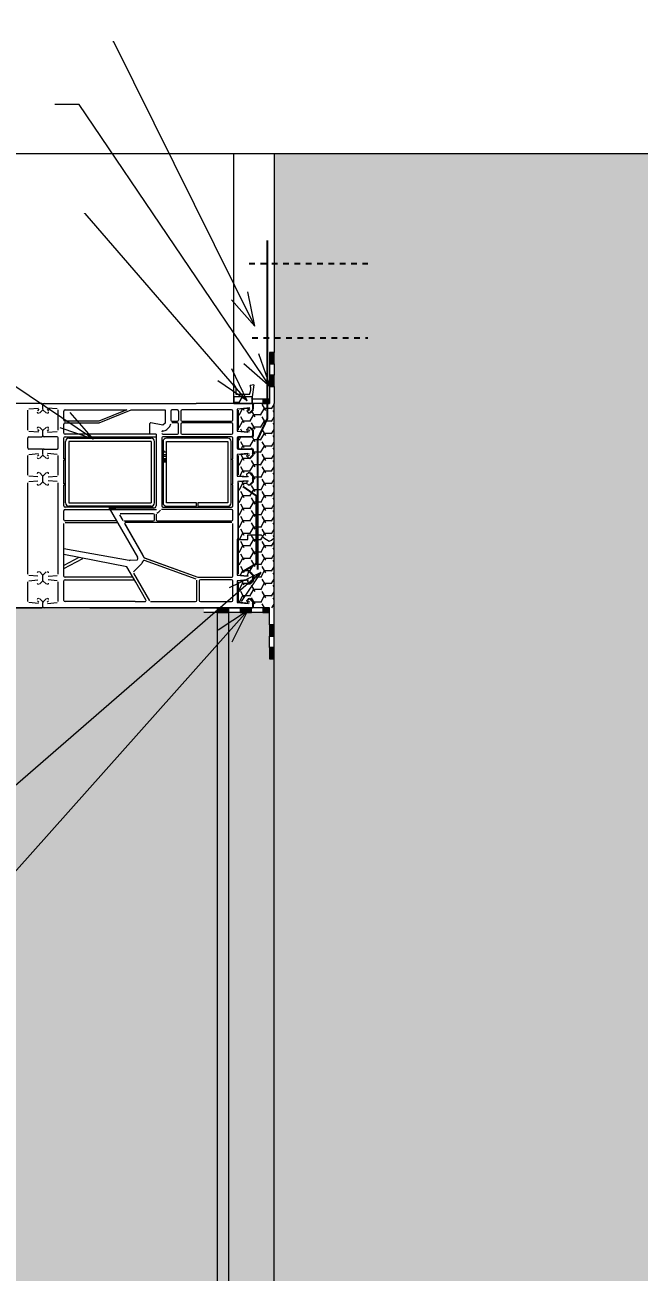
# Model space of a CAD drawing. Header units: millimetres. Extents: x 3755 to 11066, y 2401 to 4339.
# Drawn here: x 4443 to 4714, y 3159 to 3708 of the extents above; entities that cross this region are included whole.
import ezdxf

# ---------------------------------------------------------------- set-up
doc = ezdxf.new("R2010")
doc.units = ezdxf.units.MM
doc.linetypes.add('3_Čárkovaná 2_5mm', pattern=[5, 2.5, -2.5])
for name, color, linetype, lineweight in [('A-DETL', 90, 'Continuous', 18), ('A-DETL-GENF', 92, 'Continuous', 18), ('A-DETL-THIN', 151, 'Continuous', 18), ('G-ANNO-TEXT', 231, 'Continuous', 9)]:
    doc.layers.add(name, color=color, linetype=linetype, lineweight=lineweight)
doc.styles.add('Tahoma_B', font='tahomabd.ttf', dxfattribs={"width": 0.7, "height": 10})
pattern_1 = [(0, (0, 0), (5, 5), [0.5, -4.5]), (0, (2.5, 2.5), (5, 5), [0.5, -4.5])]
pattern_2 = [(0, (0, 0), (4.763, 2.75), [3.175, -6.35]), (120, (0, 0), (-4.7630699, 2.749879), [3.175, -6.35]), (60, (0, 0), (-0.0005699, 5.499013), [0, -6.35, 3.175, 0])]

# ---------------------------------------------------------------- blocks, each defined once
blk = doc.blocks.new('BP_HYDROIZOLACE NOVÁ 2 - Geotextilie 1_1-2100783-Okno _ Ostění _ Rozčiřovací')
at = {"layer": 'A-DETL-GENF'}
for points in [[(2, 0), (5, 0), (5, 2), (2, 2)], [(10, 0), (15, 0), (15, 2), (10, 2)], [(20, 0), (25, 0), (25, 2), (20, 2)]]:
    blk.add_hatch(color=256, dxfattribs=at).paths.add_polyline_path(points)
for p, q in [((5, 2), (2, 2)), ((2, 0), (5, 0)), ((5, 2), (10, 2)), ((5, 0), (5, 2)), ((5, 0), (10, 0)), ((15, 2), (10, 2)), ((10, 2), (10, 0)), ((15, 2), (20, 2)), ((15, 0), (15, 2)), ((15, 0), (20, 0)), ((25, 2), (20, 2)), ((20, 2), (20, 0)), ((20, 0), (25, 0)), ((25, 2), (30.91, 2)), ((25, 0), (25, 2)), ((25, 0), (30.91, 0)), ((10, 0), (15, 0))]:
    blk.add_line(p, q, dxfattribs=at)
blk = doc.blocks.new('BP_HYDROIZOLACE NOVÁ 2 - Geotextilie 1_1-2097918-Okno _ Ostění _ Rozčiřovací')
at = {"layer": 'A-DETL-GENF'}
for points in [[(0, 0), (5, 0), (5, 2), (0, 2)], [(10, 0), (15, 0), (15, 2), (10, 2)]]:
    blk.add_hatch(color=256, dxfattribs=at).paths.add_polyline_path(points)
for p, q in [((5, 2), (0, 2)), ((0, 2), (0, 0)), ((0, 0), (5, 0)), ((5, 2), (10, 2)), ((5, 0), (5, 2)), ((5, 0), (10, 0)), ((15, 2), (10, 2)), ((10, 2), (10, 0)), ((15, 2), (22.5, 2)), ((15, 0), (15, 2)), ((15, 0), (22.5, 0)), ((10, 0), (15, 0))]:
    blk.add_line(p, q, dxfattribs=at)
blk = doc.blocks.new('BP_HYDROIZOLACE NOVÁ 2 - Geotextilie 1_1-2208056-Okno _ Ostění _ Rozčiřovací')
at = {"layer": 'A-DETL-GENF'}
blk.add_hatch(color=256, dxfattribs=at).paths.add_polyline_path([(2, 0), (2, -2), (5, -2), (5, 0)])
for p, q in [((5, 0), (2, 0)), ((5, 0), (9.7, 0)), ((5, -2), (5, 0)), ((2, -2), (5, -2)), ((5, -2), (9.7, -2))]:
    blk.add_line(p, q, dxfattribs=at)
blk = doc.blocks.new('BP_HYDROIZOLACE NOVÁ 2 - Geotextilie 1_1-2207640-Okno _ Ostění _ Rozčiřovací')
at = {"layer": 'A-DETL-GENF'}
for points in [[(0, 0), (0, -2), (5, -2), (5, 0)], [(10, 0), (10, -2), (15, -2), (15, 0)]]:
    blk.add_hatch(color=256, dxfattribs=at).paths.add_polyline_path(points)
for p, q in [((5, 0), (0, 0)), ((0, 0), (0, -2)), ((5, 0), (10, 0)), ((5, -2), (5, 0)), ((15, 0), (10, 0)), ((10, 0), (10, -2)), ((15, 0), (22.5, 0)), ((15, -2), (15, 0)), ((0, -2), (5, -2)), ((5, -2), (10, -2)), ((10, -2), (15, -2)), ((15, -2), (22.5, -2))]:
    blk.add_line(p, q, dxfattribs=at)

msp = doc.modelspace()

# ---------------------------------------------------------------- hatches: boundary and pattern name
at = {"layer": 'A-DETL-GENF'}
h = msp.add_hatch(dxfattribs=at)
h.set_pattern_fill('FP_1', style=0, pattern_type=2)
h.set_pattern_definition([(45, (0, 0), (-8.838835, 8.838835), []), (45, (3.75, 0), (-8.838835, 8.838835), []), (45, (10.7, 0), (-8.838835, 8.838835), [5, -2.5, 0.5, -2.5])])
h.paths.add_polyline_path([(4802.96, 2838.11), (4802.96, 3651.31), (4552.96, 3651.31), (4552.96, 2838.11), (4688.31, 2838.11)])
h.paths.add_polyline_path([(4687.02, 2957.82), (4685.72, 2957.99), (4684.52, 2958.49), (4683.48, 2959.29), (4682.69, 2960.32), (4682.19, 2961.53), (4682.02, 2962.82), (4682.19, 2964.12), (4682.69, 2965.32), (4683.49, 2966.36), (4684.52, 2967.15), (4685.73, 2967.65), (4687.02, 2967.82), (4688.32, 2967.65), (4689.52, 2967.15), (4690.56, 2966.35), (4691.35, 2965.32), (4691.85, 2964.11), (4692.02, 2962.82), (4691.85, 2961.52), (4691.35, 2960.32), (4690.55, 2959.28), (4689.52, 2958.49), (4688.31, 2957.99)])
h = msp.add_hatch(dxfattribs=at)
h.set_pattern_fill('FP_4', color=1, style=0, pattern_type=2)
h.set_pattern_definition(pattern_2)
h.paths.add_polyline_path([(4535.26, 3541.3), (4543.26, 3541.3), (4543.26, 3544.3), (4535.26, 3544.3), (4535.26, 3542.19)])
h = msp.add_hatch(dxfattribs=at)
h.set_pattern_fill('FP_4', color=1, style=0, pattern_type=2)
h.set_pattern_definition(pattern_2)
h.paths.add_polyline_path([(4550.76, 3480.64), (4551.82, 3481.09), (4552.96, 3482.23), (4552.96, 3541.31), (4543.46, 3541.31), (4543.46, 3538.61), (4541.96, 3537.11), (4540.97, 3538.1), (4542.25, 3539.38), (4536.76, 3538.9), (4536.76, 3529.12), (4541.43, 3528.71), (4541.01, 3529.88), (4541.96, 3530.91), (4543.46, 3529.41), (4543.44, 3527.08), (4543.31, 3526.86), (4543.09, 3526.73), (4542.96, 3526.71), (4537.26, 3526.71), (4536.91, 3526.56), (4536.78, 3526.34), (4536.76, 3526.21), (4536.76, 3521.81), (4536.91, 3521.46), (4537.26, 3521.31), (4543.09, 3521.29), (4543.31, 3521.16), (4543.44, 3520.94), (4543.46, 3520.81), (4543.46, 3518.61), (4541.96, 3517.11), (4541.02, 3518.15), (4541.44, 3519.31), (4536.76, 3518.9), (4536.76, 3509.39), (4541.13, 3509.01), (4540.96, 3510.38), (4541.93, 3510.94), (4543.46, 3509.41), (4543.46, 3506.91), (4541.96, 3505.41), (4540.96, 3505.91), (4541.21, 3507.32), (4536.96, 3506.95), (4536.96, 3481.51), (4541.46, 3481.51), (4541.46, 3483.51), (4547.21, 3483.51), (4548.49, 3482.23)])
h = msp.add_hatch(dxfattribs=at)
h.set_pattern_fill('FP_4', color=1, style=0, pattern_type=2)
h.set_pattern_definition(pattern_2)
h.paths.add_polyline_path([(4550.96, 3451.31), (4552.96, 3451.31), (4552.96, 3482.23), (4551.82, 3481.09), (4550.76, 3480.64), (4548.49, 3482.23), (4547.21, 3483.51), (4541.46, 3483.51), (4541.46, 3481.51), (4536.76, 3481.51), (4536.76, 3465.69), (4541.13, 3465.31), (4541.86, 3467.31), (4543.46, 3465.71), (4543.46, 3463.21), (4541.96, 3461.71), (4541.13, 3463.61), (4536.76, 3463.23), (4536.76, 3453.72), (4541.5, 3453.31), (4540.97, 3454.52), (4541.96, 3455.51), (4543.46, 3454.01), (4543.46, 3451.31), (4547.96, 3451.31)])
h = msp.add_hatch(dxfattribs=at)
h.set_pattern_fill('FP_3', color=1, style=0, pattern_type=2)
h.set_pattern_definition([(0, (0, 0), (4.763, 2.75), [3.175, -6.35]), (120, (0, 0), (-4.7630699, 2.749879), [3.175, -6.35]), (60, (0, 0), (-6.99e-05, 5.499879), [0, -6.35, 3.175, 0])])
h.paths.add_polyline_path([(4527.96, 2838.11), (4527.96, 2957.79), (4527.5, 2957.97), (4526.47, 2958.77), (4525.68, 2959.8), (4525.18, 2961.01), (4525.01, 2962.31), (4525.18, 2963.6), (4525.68, 2964.8), (4526.47, 2965.84), (4527.51, 2966.63), (4527.96, 2966.82), (4527.96, 3449.31), (4522.04, 3449.31), (4522.04, 3451.31), (4427.96, 3451.31), (4427.96, 3153.04), (4448.83, 3153.04), (4448.83, 3103.04), (4427.96, 3103.04), (4427.96, 2966.97), (4428.5, 2966.56), (4429.29, 2965.52), (4429.79, 2964.32), (4429.96, 2963.02), (4429.79, 2961.73), (4429.29, 2960.52), (4428.49, 2959.49), (4427.96, 2959.08), (4427.96, 2917.11), (4448.83, 2917.11), (4448.83, 2867.11), (4427.96, 2867.11), (4427.96, 2838.11), (4448.83, 2838.11)])
h.paths.add_polyline_path([(4469.96, 2957.97), (4468.66, 2958.14), (4467.46, 2958.64), (4466.42, 2959.43), (4465.63, 2960.47), (4465.13, 2961.68), (4464.96, 2962.97), (4465.13, 2964.27), (4465.63, 2965.47), (4466.43, 2966.51), (4467.46, 2967.3), (4468.67, 2967.8), (4469.96, 2967.97), (4471.26, 2967.8), (4472.46, 2967.3), (4473.5, 2966.5), (4474.29, 2965.47), (4474.79, 2964.26), (4474.96, 2962.97), (4474.79, 2961.67), (4474.29, 2960.47), (4473.49, 2959.43), (4472.46, 2958.64), (4471.25, 2958.14)])
h = msp.add_hatch(dxfattribs=at)
h.set_pattern_fill('FP_2', color=1, style=0, pattern_type=2)
h.set_pattern_definition(pattern_1)
h.paths.add_polyline_path([(4527.96, 2838.11), (4532.96, 2838.11), (4532.96, 2958.32), (4532.5, 2957.97), (4531.3, 2957.47), (4530, 2957.3), (4528.71, 2957.47), (4527.96, 2957.79), (4527.96, 2900.4)])
h.paths.add_polyline_path([(4532.96, 2966.29), (4532.96, 3449.31), (4527.96, 3449.31), (4527.96, 2966.82), (4528.72, 2967.13), (4530.01, 2967.3), (4531.3, 2967.13), (4532.51, 2966.63)])
h = msp.add_hatch(dxfattribs=at)
h.set_pattern_fill('FP_2', color=1, style=0, pattern_type=2)
h.set_pattern_definition(pattern_1)
h.paths.add_polyline_path([(4532.96, 2838.11), (4552.96, 2838.11), (4552.96, 3428.81), (4550.96, 3428.81), (4550.96, 3449.31), (4532.96, 3449.31), (4532.96, 2966.29), (4533.55, 2965.84), (4534.34, 2964.8), (4534.84, 2963.59), (4535.01, 2962.3), (4534.84, 2961.01), (4534.34, 2959.8), (4533.54, 2958.76), (4532.96, 2958.32), (4532.96, 2900.4)])
h.paths.add_polyline_path([(4544.04, 2957.91), (4542.75, 2958.08), (4541.54, 2958.58), (4540.51, 2959.38), (4539.71, 2960.41), (4539.21, 2961.62), (4539.04, 2962.91), (4539.21, 2964.21), (4539.71, 2965.41), (4540.51, 2966.45), (4541.55, 2967.24), (4542.75, 2967.74), (4544.05, 2967.91), (4545.34, 2967.74), (4546.55, 2967.24), (4547.58, 2966.44), (4548.38, 2965.41), (4548.87, 2964.2), (4549.04, 2962.91), (4548.87, 2961.61), (4548.37, 2960.41), (4547.58, 2959.37), (4546.54, 2958.58), (4545.33, 2958.08)])

# ---------------------------------------------------------------- linework, layer by layer
at = {"layer": 'A-DETL'}
for p, q in [((4535.26, 3544.3), (4535.26, 3651.31)), ((4536.26, 3548.19), (4535.26, 3550)), ((4535.26, 3544.3), (4535.26, 3550)), ((4544.02, 3549.55), (4542.45, 3549.32)), ((4544.02, 3549.55), (4543.26, 3544.3)), ((4535.26, 3541.31), (4535.26, 3544.3)), ((4543.26, 3544.3), (4535.26, 3544.3)), ((4536.26, 3545.3), (4536.26, 3548.19)), ((4542.13, 3545.3), (4536.26, 3545.3)), ((4543.26, 3544.3), (4543.26, 3541.31)), ((4450.67, 3541.31), (4405.92, 3541.31)), ((4444.47, 3529.58), (4444.47, 3538.44)), ((4444.93, 3538.94), (4449.14, 3539.31)), ((4449.38, 3538.8), (4448.73, 3538.15)), ((4449.67, 3537.11), (4451.17, 3538.61)), ((4451.17, 3538.9), (4451.17, 3540.81)), ((4451.17, 3538.9), (4451.17, 3540.81)), ((4452.67, 3537.11), (4451.17, 3538.61)), ((4451.67, 3541.31), (4518.71, 3541.31)), ((4452.96, 3538.8), (4453.61, 3538.15)), ((4457.41, 3538.94), (4453.2, 3539.31)), ((4457.87, 3529.58), (4457.87, 3538.51)), ((4460.87, 3538.51), (4488.11, 3538.51)), ((4488.11, 3538.51), (4475.73, 3533.51)), ((4475.87, 3532.81), (4489.98, 3538.51)), ((4489.98, 3538.51), (4504.96, 3538.51)), ((4504.96, 3538.51), (4504.96, 3532.74)), ((4510.36, 3538.51), (4507.96, 3538.51)), ((4534.26, 3538.51), (4512.46, 3538.51)), ((4535.26, 3541.31), (4518.71, 3541.31)), ((4543.26, 3541.31), (4535.26, 3541.31)), ((4542.25, 3539.38), (4536.76, 3538.9)), ((4536.76, 3538.9), (4536.76, 3529.12)), ((4537.26, 3529.58), (4537.26, 3538.44)), ((4537.72, 3538.94), (4541.93, 3539.31)), ((4540.97, 3538.1), (4542.25, 3539.38)), ((4542.17, 3538.8), (4541.52, 3538.15)), ((4543.46, 3538.61), (4541.96, 3537.11)), ((4542.46, 3537.11), (4543.96, 3538.61)), ((4543.46, 3541.31), (4543.46, 3538.61)), ((4543.96, 3538.9), (4543.96, 3540.81)), ((4552.96, 3482.23), (4552.96, 3541.31)), ((4460.37, 3534.01), (4460.37, 3538.01)), ((4475.73, 3533.51), (4460.87, 3533.51)), ((4460.87, 3532.81), (4475.87, 3532.81)), ((4503.96, 3531.74), (4498.74, 3532.8)), ((4504.96, 3532.74), (4503.96, 3531.74)), ((4507.46, 3538.01), (4507.46, 3534.01)), ((4510.36, 3532.81), (4507.93, 3532.81)), ((4507.96, 3533.51), (4510.36, 3533.51)), ((4510.86, 3538.01), (4510.86, 3534.01)), ((4511.96, 3538.01), (4511.96, 3534.01)), ((4512.46, 3533.51), (4534.26, 3533.51)), ((4534.26, 3532.81), (4512.46, 3532.81)), ((4534.76, 3534.01), (4534.76, 3538.01)), ((4541.96, 3537.11), (4540.97, 3538.1)), ((4449.14, 3528.71), (4444.93, 3529.08)), ((4448.73, 3529.87), (4449.38, 3529.22)), ((4451.17, 3529.41), (4449.67, 3530.91)), ((4451.17, 3529.41), (4452.67, 3530.91)), ((4451.17, 3527.21), (4451.17, 3529.41)), ((4451.17, 3527.21), (4451.17, 3529.41)), ((4453.61, 3529.87), (4452.96, 3529.22)), ((4453.2, 3528.71), (4457.41, 3529.08)), ((4460.37, 3528.31), (4460.37, 3532.31)), ((4500.96, 3527.81), (4460.87, 3527.81)), ((4498.14, 3532.34), (4498.14, 3527.81)), ((4500.96, 3527.81), (4500.96, 3496.31)), ((4503.96, 3527.81), (4510.36, 3527.81)), ((4506.73, 3530.97), (4505.73, 3529.97)), ((4510.86, 3528.31), (4510.86, 3532.31)), ((4511.96, 3532.31), (4511.96, 3528.31)), ((4512.46, 3527.81), (4534.26, 3527.81)), ((4534.76, 3528.31), (4534.76, 3532.31)), ((4536.76, 3529.12), (4541.43, 3528.71)), ((4541.93, 3528.71), (4537.72, 3529.08)), ((4541.01, 3529.88), (4541.96, 3530.91)), ((4541.43, 3528.71), (4541.01, 3529.88)), ((4541.52, 3529.87), (4542.17, 3529.22)), ((4541.96, 3530.91), (4543.46, 3529.41)), ((4543.96, 3529.41), (4542.46, 3530.91)), ((4543.46, 3529.41), (4543.46, 3527.21)), ((4543.96, 3527.21), (4543.96, 3529.41)), ((4444.47, 3521.81), (4444.47, 3526.21)), ((4444.97, 3526.71), (4450.67, 3526.71)), ((4457.37, 3526.71), (4451.67, 3526.71)), ((4457.87, 3521.81), (4457.87, 3526.21)), ((4460.37, 3517.01), (4460.37, 3526.21)), ((4460.87, 3526.71), (4500.96, 3526.71)), ((4461.07, 3497.61), (4461.07, 3524.61)), ((4462.57, 3526.11), (4498.76, 3526.11)), ((4498.76, 3524.61), (4462.57, 3524.61)), ((4462.57, 3524.61), (4462.57, 3497.61)), ((4498.76, 3524.61), (4498.76, 3497.61)), ((4500.26, 3497.61), (4500.26, 3524.61)), ((4503.46, 3526.21), (4503.46, 3496.21)), ((4534.26, 3526.71), (4503.96, 3526.71)), ((4504.06, 3524.61), (4504.06, 3497.61)), ((4532.56, 3526.11), (4505.56, 3526.11)), ((4505.56, 3497.61), (4505.56, 3524.61)), ((4505.56, 3524.61), (4532.56, 3524.61)), ((4532.56, 3524.61), (4532.56, 3497.61)), ((4534.06, 3497.61), (4534.06, 3524.61)), ((4534.76, 3517.01), (4534.76, 3526.21)), ((4536.76, 3526.21), (4536.76, 3521.81)), ((4542.96, 3526.71), (4537.26, 3526.71)), ((4537.26, 3521.81), (4537.26, 3526.21)), ((4537.76, 3526.71), (4543.46, 3526.71)), ((4444.47, 3509.85), (4444.47, 3518.44)), ((4444.93, 3518.94), (4449.14, 3519.31)), ((4450.67, 3521.31), (4444.97, 3521.31)), ((4449.38, 3518.8), (4448.73, 3518.15)), ((4449.67, 3517.11), (4451.17, 3518.61)), ((4451.17, 3518.9), (4451.17, 3520.81)), ((4451.17, 3518.9), (4451.17, 3520.81)), ((4452.67, 3517.11), (4451.17, 3518.61)), ((4451.67, 3521.31), (4457.37, 3521.31)), ((4452.96, 3518.8), (4453.61, 3518.15)), ((4457.41, 3518.94), (4453.2, 3519.31)), ((4457.87, 3509.85), (4457.87, 3518.44)), ((4460.37, 3506.01), (4460.37, 3516.41)), ((4504.23, 3520.08), (4505.56, 3520.08)), ((4504.23, 3518.91), (4505.56, 3518.91)), ((4505.56, 3518.05), (4504.23, 3518.05)), ((4505.56, 3517.04), (4504.23, 3517.04)), ((4504.23, 3516.72), (4505.56, 3516.72)), ((4505.56, 3516.53), (4504.23, 3516.53)), ((4504.23, 3516.22), (4505.56, 3516.22)), ((4534.76, 3506.01), (4534.76, 3516.41)), ((4541.44, 3519.31), (4536.76, 3518.9)), ((4536.76, 3518.9), (4536.76, 3509.39)), ((4537.26, 3521.31), (4542.96, 3521.31)), ((4537.26, 3509.85), (4537.26, 3518.44)), ((4537.72, 3518.94), (4541.93, 3519.31)), ((4543.46, 3521.31), (4537.76, 3521.31)), ((4541.02, 3518.15), (4541.44, 3519.31)), ((4541.96, 3517.11), (4541.02, 3518.15)), ((4542.17, 3518.8), (4541.52, 3518.15)), ((4543.46, 3518.61), (4541.96, 3517.11)), ((4542.46, 3517.11), (4543.96, 3518.61)), ((4543.46, 3520.81), (4543.46, 3518.61)), ((4543.96, 3518.9), (4543.96, 3520.81)), ((4451.17, 3509.41), (4449.67, 3510.91)), ((4451.17, 3509.41), (4452.67, 3510.91)), ((4504.23, 3515.71), (4505.56, 3515.71)), ((4540.96, 3510.38), (4541.93, 3510.94)), ((4541.93, 3510.94), (4543.46, 3509.41)), ((4543.96, 3509.41), (4542.46, 3510.91)), ((4444.47, 3466.15), (4444.47, 3506.47)), ((4448.84, 3509.01), (4444.93, 3509.35)), ((4444.93, 3506.97), (4448.84, 3507.31)), ((4449.67, 3505.41), (4451.17, 3506.91)), ((4451.17, 3506.91), (4451.17, 3509.41)), ((4451.17, 3506.91), (4451.17, 3509.41)), ((4452.67, 3505.41), (4451.17, 3506.91)), ((4453.5, 3509.01), (4457.41, 3509.35)), ((4457.41, 3506.97), (4453.5, 3507.31)), ((4457.87, 3466.15), (4457.87, 3506.47)), ((4460.37, 3496.21), (4460.37, 3505.41)), ((4534.76, 3496.21), (4534.76, 3505.41)), ((4536.76, 3509.39), (4541.13, 3509.01)), ((4541.21, 3507.32), (4536.96, 3506.95)), ((4536.96, 3506.95), (4536.96, 3481.51)), ((4537.26, 3466.15), (4537.26, 3506.47)), ((4541.63, 3509.01), (4537.72, 3509.35)), ((4537.72, 3506.97), (4541.63, 3507.31)), ((4541.13, 3509.01), (4540.96, 3510.38)), ((4540.96, 3505.91), (4541.21, 3507.32)), ((4541.96, 3505.41), (4540.96, 3505.91)), ((4543.46, 3506.91), (4541.96, 3505.41)), ((4542.46, 3505.41), (4543.96, 3506.91)), ((4543.46, 3509.41), (4543.46, 3506.91)), ((4543.96, 3506.91), (4543.96, 3509.41)), ((4444.47, 3469.24), (4444.47, 3503.14)), ((4499.69, 3495.71), (4460.87, 3495.71)), ((4460.87, 3494.61), (4501.16, 3494.61)), ((4462.57, 3497.61), (4498.76, 3497.61)), ((4498.76, 3496.11), (4462.57, 3496.11)), ((4480.19, 3495.3), (4483.28, 3495.3)), ((4499.96, 3495.31), (4480.29, 3495.31)), ((4480.29, 3495.31), (4492.82, 3473.6)), ((4534.26, 3494.61), (4503.3, 3494.61)), ((4503.96, 3495.71), (4534.26, 3495.71)), ((4518.81, 3497.61), (4505.56, 3497.61)), ((4505.56, 3496.11), (4518.81, 3496.11)), ((4518.81, 3496.11), (4518.81, 3497.61)), ((4532.56, 3497.61), (4519.31, 3497.61)), ((4519.31, 3497.61), (4519.31, 3496.11)), ((4519.31, 3496.11), (4532.56, 3496.11)), ((4460.37, 3490.11), (4460.37, 3494.11)), ((4483.58, 3489.61), (4460.87, 3489.61)), ((4460.87, 3488.91), (4483.99, 3488.91)), ((4484.88, 3492.36), (4486.33, 3489.86)), ((4499.76, 3492.81), (4485.14, 3492.81)), ((4486.76, 3489.61), (4499.76, 3489.61)), ((4534.36, 3488.9), (4487.37, 3488.9)), ((4534.26, 3488.91), (4487.74, 3488.91)), ((4500.26, 3490.11), (4500.26, 3492.31)), ((4500.96, 3492.6), (4500.96, 3490.11)), ((4501.46, 3489.61), (4534.26, 3489.61)), ((4534.76, 3490.11), (4534.76, 3494.11)), ((4460.37, 3465.31), (4460.37, 3488.41)), ((4460.39, 3465.16), (4460.39, 3488.56)), ((4487.11, 3488.45), (4495.78, 3473.43)), ((4487.31, 3488.16), (4494.99, 3474.85)), ((4534.74, 3465.16), (4534.74, 3488.56)), ((4534.76, 3465.31), (4534.76, 3488.41)), ((4541.46, 3481.51), (4541.46, 3483.51)), ((4541.46, 3483.51), (4547.21, 3483.51)), ((4547.21, 3483.51), (4548.49, 3482.23)), ((4536.96, 3481.56), (4536.76, 3481.56)), ((4536.76, 3481.56), (4536.76, 3465.69)), ((4536.96, 3481.51), (4541.46, 3481.51)), ((4548.49, 3482.23), (4550.76, 3480.64)), ((4550.76, 3480.64), (4551.82, 3481.09)), ((4551.82, 3481.09), (4552.96, 3482.23)), ((4552.96, 3451.31), (4552.96, 3482.23)), ((4489.1, 3472.25), (4460.37, 3477.31)), ((4488.16, 3469.34), (4460.37, 3474.77)), ((4466.99, 3473.48), (4460.37, 3469.96)), ((4460.37, 3468.71), (4468.71, 3473.14)), ((4492.67, 3472.4), (4489.32, 3472.21)), ((4495.78, 3473.43), (4519.38, 3464.84)), ((4518.58, 3463.96), (4495.89, 3472.22)), ((4495.9, 3473.37), (4519.44, 3464.8)), ((4451.17, 3465.71), (4449.57, 3467.31)), ((4451.17, 3465.71), (4452.63, 3467.17)), ((4492.02, 3462.66), (4488.16, 3469.34)), ((4494.43, 3470.63), (4491.07, 3467.26)), ((4541.13, 3465.31), (4541.86, 3467.31)), ((4542.06, 3467.11), (4541.79, 3467.11)), ((4541.86, 3467.31), (4543.46, 3465.71)), ((4543.96, 3465.71), (4542.5, 3467.17)), ((4444.47, 3454.18), (4444.47, 3462.77)), ((4448.84, 3465.31), (4444.93, 3465.65)), ((4444.93, 3463.27), (4448.84, 3463.61)), ((4449.67, 3461.71), (4451.17, 3463.21)), ((4451.17, 3463.82), (4451.17, 3465.71)), ((4451.17, 3463.21), (4451.17, 3465.71)), ((4452.67, 3461.71), (4451.17, 3463.21)), ((4453.5, 3465.31), (4457.41, 3465.65)), ((4457.41, 3463.27), (4453.5, 3463.61)), ((4457.87, 3454.11), (4457.87, 3462.77)), ((4460.37, 3454.61), (4460.37, 3463.21)), ((4490.78, 3464.81), (4460.87, 3464.81)), ((4460.87, 3463.71), (4491.42, 3463.71)), ((4490.99, 3466.66), (4498.08, 3454.36)), ((4496.53, 3454.86), (4492.02, 3462.66)), ((4518.91, 3454.61), (4518.91, 3463.49)), ((4519.44, 3464.8), (4534.44, 3464.8)), ((4519.55, 3464.81), (4534.26, 3464.81)), ((4520.01, 3463.21), (4520.01, 3454.61)), ((4534.26, 3463.71), (4520.51, 3463.71)), ((4534.76, 3454.61), (4534.76, 3463.21)), ((4536.76, 3465.69), (4541.13, 3465.31)), ((4541.13, 3463.61), (4536.76, 3463.23)), ((4536.76, 3463.23), (4536.76, 3453.72)), ((4536.96, 3463.25), (4536.96, 3463.31)), ((4537.26, 3454.18), (4537.26, 3462.77)), ((4541.63, 3465.31), (4537.72, 3465.65)), ((4537.72, 3463.27), (4541.63, 3463.61)), ((4541.96, 3461.71), (4541.13, 3463.61)), ((4543.46, 3463.21), (4541.96, 3461.71)), ((4542.46, 3461.71), (4543.96, 3463.21)), ((4543.46, 3465.71), (4543.46, 3463.21)), ((4543.96, 3463.21), (4543.96, 3465.71)), ((4522.04, 3451.31), (4427.96, 3451.31)), ((4427.96, 3451.31), (4450.67, 3451.31)), ((4449.14, 3453.31), (4444.93, 3453.68)), ((4448.73, 3454.47), (4449.38, 3453.82)), ((4451.42, 3453.76), (4449.67, 3455.51)), ((4451.03, 3453.87), (4452.67, 3455.51)), ((4451.17, 3451.81), (4451.17, 3453.72)), ((4451.17, 3451.81), (4451.17, 3453.51)), ((4523.36, 3451.31), (4451.67, 3451.31)), ((4453.61, 3454.47), (4452.96, 3453.82)), ((4453.2, 3453.31), (4457.41, 3453.68)), ((4491.77, 3454.11), (4460.87, 3454.11)), ((4471.77, 3451.31), (4543.46, 3451.31)), ((4491.77, 3454.11), (4496.09, 3454.11)), ((4498.52, 3454.11), (4518.41, 3454.11)), ((4520.51, 3454.11), (4534.26, 3454.11)), ((4536.76, 3453.72), (4541.5, 3453.31)), ((4541.93, 3453.31), (4537.72, 3453.68)), ((4540.97, 3454.52), (4541.96, 3455.51)), ((4541.5, 3453.31), (4540.97, 3454.52)), ((4541.52, 3454.47), (4542.17, 3453.82)), ((4541.96, 3455.51), (4543.46, 3454.01)), ((4544.1, 3453.87), (4542.46, 3455.51)), ((4543.46, 3454.01), (4543.46, 3451.31)), ((4543.96, 3451.81), (4543.96, 3453.72)), ((4527.96, 3449.31), (4527.96, 2966.82)), ((4532.96, 2966.29), (4532.96, 3449.31)), ((4552.96, 2838.11), (4552.96, 3428.81))]:
    msp.add_line(p, q, dxfattribs=at)
at = {"layer": 'A-DETL', "lineweight": 25}
for p, q in [((4550.05, 3534.68), (4550.05, 3613.1)), ((4545.82, 3525.61), (4550.05, 3534.68)), ((4545.82, 3468.17), (4545.82, 3525.61)), ((4539.25, 3504.8), (4545.11, 3500.7)), ((4545.11, 3500.7), (4545.11, 3470.7)), ((4545.11, 3470.7), (4538.89, 3467.11))]:
    msp.add_line(p, q, dxfattribs=at)
at = {"layer": 'A-DETL', "linetype": '3_Čárkovaná 2_5mm', "lineweight": 25}
for p, q in [((4541.96, 3603.01), (4594.21, 3603.01)), ((4543.26, 3570.3), (4594.21, 3570.3))]:
    msp.add_line(p, q, dxfattribs=at)
at = {"layer": 'A-DETL'}
msp.add_circle((4504.23, 3520.42), 0.157, dxfattribs=at)
for centre, radius, start, end in [((4537.2, 3547.71), 5.49, 333.9329, 16.9746), ((4450.67, 3540.81), 0.5, 0, 90), ((4451.67, 3540.81), 0.5, 90, 180), ((4460.87, 3538.01), 0.5, 90, 180), ((4507.96, 3538.01), 0.5, 90, 180), ((4510.36, 3538.01), 0.5, 0, 90), ((4512.46, 3538.01), 0.5, 90, 180), ((4534.26, 3538.01), 0.5, 0, 90), ((4543.46, 3540.81), 0.5, 0, 90), ((4449.17, 3537.61), 0.5, 180, 270), ((4453.17, 3537.61), 0.5, 270, 0), ((4460.87, 3534.01), 0.5, 180, 270), ((4460.87, 3532.31), 0.5, 90, 180), ((4498.64, 3532.31), 0.5, 78.5, 176.2), ((4507.96, 3534.01), 0.5, 180, 270), ((4510.36, 3534.01), 0.5, 270, 0), ((4510.36, 3532.31), 0.5, 0, 90), ((4512.46, 3534.01), 0.5, 180, 270), ((4512.46, 3532.31), 0.5, 90, 180), ((4534.26, 3534.01), 0.5, 270, 0), ((4534.26, 3532.31), 0.5, 0, 90), ((4541.96, 3537.61), 0.5, 180, 270), ((4449.17, 3530.41), 0.5, 90, 180), ((4450.67, 3527.21), 0.5, 270, 0), ((4451.67, 3527.21), 0.5, 180, 270), ((4453.17, 3530.41), 0.5, 0, 90), ((4460.87, 3528.31), 0.5, 180, 270), ((4503.96, 3528.74), 0.5, 90, 180), ((4503.96, 3528.31), 0.5, 180, 270), ((4503.96, 3531.74), 2.5, 270, 315), ((4504.96, 3532.74), 2.5, 315, 351.8011), ((4510.36, 3528.31), 0.5, 270, 0), ((4512.46, 3528.31), 0.5, 180, 270), ((4534.26, 3528.31), 0.5, 270, 0), ((4541.96, 3530.41), 0.5, 90, 180), ((4542.96, 3527.21), 0.5, 270, 0), ((4543.46, 3527.21), 0.5, 270, 0), ((4444.97, 3526.21), 0.5, 90, 180), ((4444.97, 3521.81), 0.5, 180, 270), ((4457.37, 3526.21), 0.5, 0, 90), ((4457.37, 3521.81), 0.5, 270, 0), ((4460.87, 3526.21), 0.5, 90, 180), ((4462.57, 3524.61), 1.5, 90, 180), ((4498.76, 3524.61), 1.5, 0, 90), ((4503.96, 3526.21), 0.5, 90, 180), ((4505.56, 3524.61), 1.5, 90, 180), ((4532.56, 3524.61), 1.5, 0, 90), ((4534.26, 3526.21), 0.5, 0, 90), ((4537.26, 3526.21), 0.5, 90, 180), ((4537.26, 3521.81), 0.5, 180, 270), ((4537.76, 3526.21), 0.5, 90, 180), ((4537.76, 3521.81), 0.5, 180, 270), ((4449.17, 3517.61), 0.5, 180, 270), ((4450.67, 3520.81), 0.5, 0, 90), ((4451.67, 3520.81), 0.5, 90, 180), ((4453.17, 3517.61), 0.5, 270, 0), ((4460.37, 3516.71), 0.3, 270, 90), ((4534.76, 3516.71), 0.3, 90, 270), ((4541.96, 3517.61), 0.5, 180, 270), ((4542.96, 3520.81), 0.5, 0, 90), ((4543.46, 3520.81), 0.5, 0, 90), ((4449.17, 3510.41), 0.5, 90, 180), ((4453.17, 3510.41), 0.5, 0, 90), ((4541.96, 3510.41), 0.5, 90, 180), ((4449.17, 3505.91), 0.5, 180, 270), ((4453.17, 3505.91), 0.5, 270, 0), ((4460.37, 3505.71), 0.3, 270, 90), ((4534.76, 3505.71), 0.3, 90, 270), ((4541.96, 3505.91), 0.5, 180, 270), ((4460.87, 3496.21), 0.5, 180, 270), ((4460.87, 3494.11), 0.5, 90, 180), ((4462.57, 3497.61), 1.5, 180, 270), ((4498.76, 3497.61), 1.5, 270, 0), ((4499.96, 3496.31), 1, 270, 0), ((4499.96, 3496.31), 3.5, 292.0243, 326.633), ((4503.96, 3496.21), 0.5, 180, 270), ((4505.56, 3497.61), 1.5, 180, 270), ((4532.56, 3497.61), 1.5, 270, 0), ((4534.26, 3496.21), 0.5, 270, 0), ((4534.26, 3494.11), 0.5, 0, 90), ((4460.87, 3490.11), 0.5, 180, 270), ((4487.74, 3488.41), 0.5, 102.0746, 210), ((4499.76, 3492.31), 0.5, 0, 90), ((4499.76, 3490.11), 0.5, 270, 0), ((4501.46, 3490.11), 0.5, 180, 270), ((4534.26, 3490.11), 0.5, 270, 0), ((4489.27, 3473.23), 1, 260, 315.1931), ((4491.96, 3473.1), 1, 315, 30), ((4491.96, 3473.1), 3.5, 11.895, 30), ((4495.72, 3471.75), 0.5, 70, 160.1927), ((4449.17, 3466.71), 0.5, 90, 180), ((4453.17, 3466.71), 0.5, 0, 90), ((4491.96, 3473.1), 3.5, 315, 340.1927), ((4541.96, 3466.71), 0.5, 90, 180), ((4449.17, 3462.21), 0.5, 180, 270), ((4453.17, 3462.21), 0.5, 270, 0), ((4460.87, 3465.31), 0.5, 180, 270), ((4460.87, 3463.21), 0.5, 90, 180), ((4520.51, 3463.21), 0.5, 90, 180), ((4534.26, 3465.31), 0.5, 270, 0), ((4534.26, 3463.21), 0.5, 0, 90), ((4541.96, 3462.21), 0.5, 180, 270), ((4449.17, 3455.01), 0.5, 90, 180), ((4450.67, 3451.81), 0.5, 270, 0), ((4451.67, 3451.81), 0.5, 180, 270), ((4453.17, 3455.01), 0.5, 0, 90), ((4460.87, 3454.61), 0.5, 180, 270), ((4496.09, 3454.61), 0.5, 270, 30), ((4518.41, 3454.61), 0.5, 270, 0), ((4520.51, 3454.61), 0.5, 180, 270), ((4534.26, 3454.61), 0.5, 270, 0), ((4541.96, 3455.01), 0.5, 90, 180), ((4543.46, 3451.81), 0.5, 270, 0)]:
    msp.add_arc(centre, radius, start, end, dxfattribs=at)
at = {"layer": 'A-DETL-THIN'}
for p, q in [((4552.96, 3651.31), (4068.52, 3651.31)), ((4802.96, 3651.31), (4552.96, 3651.31)), ((4552.96, 3651.31), (4552.96, 3563.81)), ((4543.26, 3544.3), (4535.26, 3544.3)), ((4535.26, 3544.3), (4535.26, 3541.3)), ((4543.26, 3541.3), (4543.26, 3544.3)), ((4535.26, 3541.3), (4543.26, 3541.3))]:
    msp.add_line(p, q, dxfattribs=at)
at = {"layer": 'G-ANNO-TEXT', "color": 10}
for p, q in [((4469.97, 3700.62), (4450.67, 3700.62)), ((4482.39, 3700.62), (4469.97, 3700.62)), ((4544.46, 3575.37), (4482.39, 3700.62)), ((4459.85, 3673.02), (4444.49, 3673.02)), ((4467.1, 3673.02), (4459.85, 3673.02)), ((4551.34, 3548.6), (4467.1, 3673.02)), ((4454.71, 3632.72), (4448.21, 3632.72)), ((4463.12, 3632.72), (4454.71, 3632.72)), ((4541.1, 3542.59), (4463.12, 3632.72)), ((4544.46, 3575.37), (4541.4, 3590.59)), ((4473.36, 3525.62), (4389.16, 3582.38)), ((4544.46, 3575.37), (4534.19, 3587.02)), ((4551.34, 3548.6), (4546.26, 3563.28)), ((4541.1, 3542.59), (4534.32, 3556.57)), ((4551.34, 3548.6), (4539.6, 3558.77)), ((4541.1, 3542.59), (4528.24, 3551.31)), ((4473.36, 3525.62), (4463.17, 3537.34)), ((4473.36, 3525.62), (4458.67, 3530.67)), ((4547.18, 3466.94), (4402.26, 3341.18)), ((4547.18, 3466.94), (4533.22, 3460.14)), ((4547.18, 3466.94), (4538.48, 3454.07)), ((4541.28, 3450.09), (4422.36, 3316.61)), ((4541.28, 3450.09), (4528.3, 3441.56)), ((4541.28, 3450.09), (4534.3, 3436.21))]:
    msp.add_line(p, q, dxfattribs=at)

# ---------------------------------------------------------------- block references
at = {"layer": 'A-DETL-GENF'}
for name, p, rotation in [('BP_HYDROIZOLACE NOVÁ 2 - Geotextilie 1_1-2207640-Okno _ Ostění _ Rozčiřovací', (4552.96, 3563.81), 270.0000000000003), ('BP_HYDROIZOLACE NOVÁ 2 - Geotextilie 1_1-2208056-Okno _ Ostění _ Rozčiřovací', (4552.96, 3541.31), 180), ('BP_HYDROIZOLACE NOVÁ 2 - Geotextilie 1_1-2100783-Okno _ Ostění _ Rozčiřovací', (4552.96, 3451.31), 180), ('BP_HYDROIZOLACE NOVÁ 2 - Geotextilie 1_1-2097918-Okno _ Ostění _ Rozčiřovací', (4552.96, 3428.81), 89.99999999999967)]:
    msp.add_blockref(name, p, dxfattribs=dict(at, rotation=rotation))

# ---------------------------------------------------------------- next in the draw order: texts
at = {"layer": 'G-ANNO-TEXT', "color": 1, "char_height": 10, "attachment_point": 1, "style": 'Tahoma_B', "bg_fill": 3, "box_fill_scale": 1.25, "bg_fill_color": 256, "bg_fill_true_color": 13158600, "bg_fill_transparency": 0}
for s, insert, width in [('vápenocementovou omítkou ', (4301.4, 3705.62), 177.8945), ('ěsná páska', (4385.96, 3678.02), 67.9029), ('APU lišta - PVC s tkaninou', (4314.44, 3637.72), 159.0949)]:
    msp.add_mtext(s, dxfattribs=dict(at, insert=insert, width=width))

doc.saveas('drawing.dxf')
